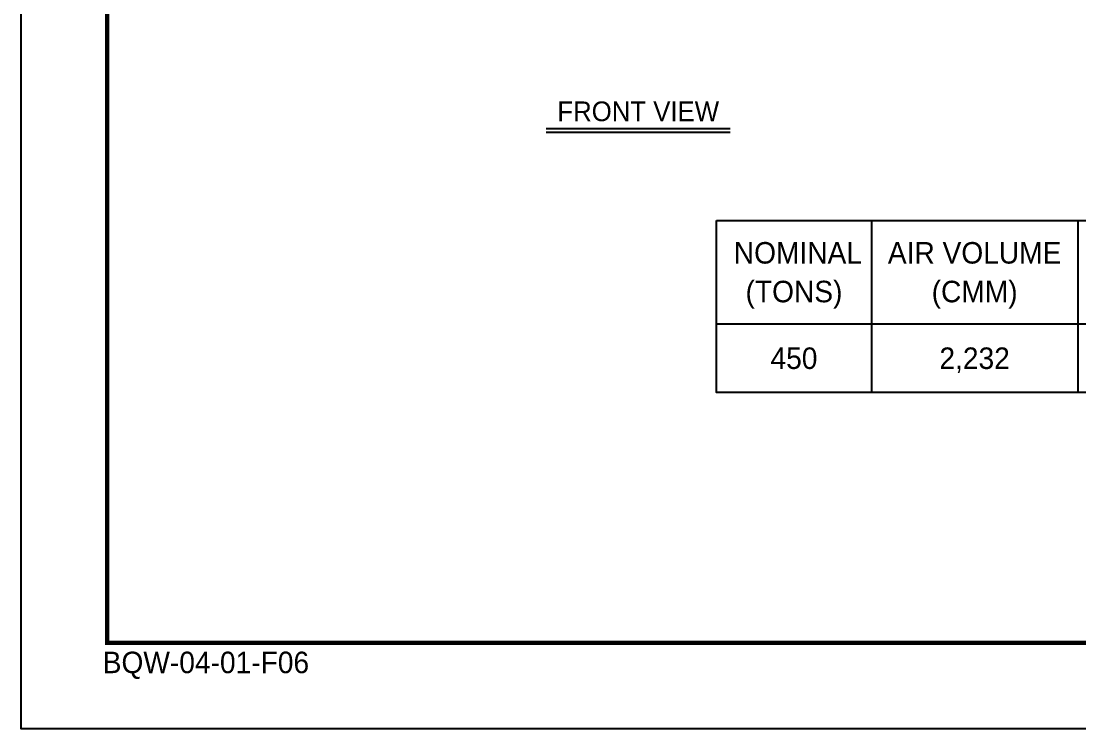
# Model space of a CAD drawing. Header units: millimetres. Extents: x 3347 to 35460, y 2813 to 25521.
# Drawn here: x 3347 to 12747, y 2813 to 9100 of the extents above; entities that cross this region are included whole.
import ezdxf
from ezdxf.enums import TextEntityAlignment as Align

# ---------------------------------------------------------------- set-up
doc = ezdxf.new("R2010")
doc.units = ezdxf.units.MM
for name, color, linetype in [('냉각탑_box', 1, 'Continuous'), ('냉각탑_form', 1, 'Continuous'), ('냉각탑_text', 3, 'Continuous')]:
    doc.layers.add(name, color=color, linetype=linetype)
doc.styles.add('돋움', font='Dotum.ttf')

# ---------------------------------------------------------------- blocks, each defined once
blk = doc.blocks.new('냉각탑form')
at = {"layer": 'Defpoints'}
blk.add_lwpolyline([(0, 297.07), (420.1, 297.07), (420.1, 0), (0, 0)], close=True, dxfattribs=at)
at = {"layer": '냉각탑_form', "const_width": 0.5}
blk.add_lwpolyline([(10, 287.07), (10, 10), (410.1, 10), (410.1, 287.07)], close=True, dxfattribs=at)
at = {"layer": '냉각탑_form', "style": '돋움'}
blk.add_text('BQW-04-01-F06', height=2.5006, dxfattribs=at).set_placement((9.48, 6.47))

msp = doc.modelspace()

# ---------------------------------------------------------------- linework, layer by layer
at = {"layer": '냉각탑_box'}
for p, q in [((8014.3, 8147), (9647.6, 8147)), ((8014.3, 8112), (9647.6, 8112)), ((10903.1, 7328.2), (10903.1, 5799.4)), ((12737.7, 7328.2), (12737.7, 5799.4)), ((9527.2, 6411), (25961.8, 6411))]:
    msp.add_line(p, q, dxfattribs=at)
msp.add_lwpolyline([(9527.2, 7328.2), (25961.8, 7328.2), (25961.8, 5799.4), (9527.2, 5799.4)], close=True, dxfattribs=at)

# ---------------------------------------------------------------- block references
at = {"layer": '냉각탑_form', "xscale": 76.44, "yscale": 76.44, "zscale": 76.44}
msp.add_blockref('냉각탑form', (3347.4, 2812.5), dxfattribs=at)

# ---------------------------------------------------------------- texts
at = {"layer": '냉각탑_text', "style": '돋움'}
for s, height, p in [('FRONT VIEW', 175, (8831, 8298.7)), (' NOMINAL', 191.1, (10215.2, 7041.6)), ('AIR VOLUME', 191.1, (11820.4, 7041.6)), ('(TONS)', 191.1, (10215.2, 6697.6)), ('(CMM)', 191.1, (11820.4, 6697.6)), ('450', 191.1, (10215.2, 6105.2)), ('2,232', 191.1, (11820.4, 6105.2))]:
    msp.add_text(s, height=height, dxfattribs=at).set_placement(p, align=Align.MIDDLE_CENTER)

doc.saveas('drawing.dxf')
